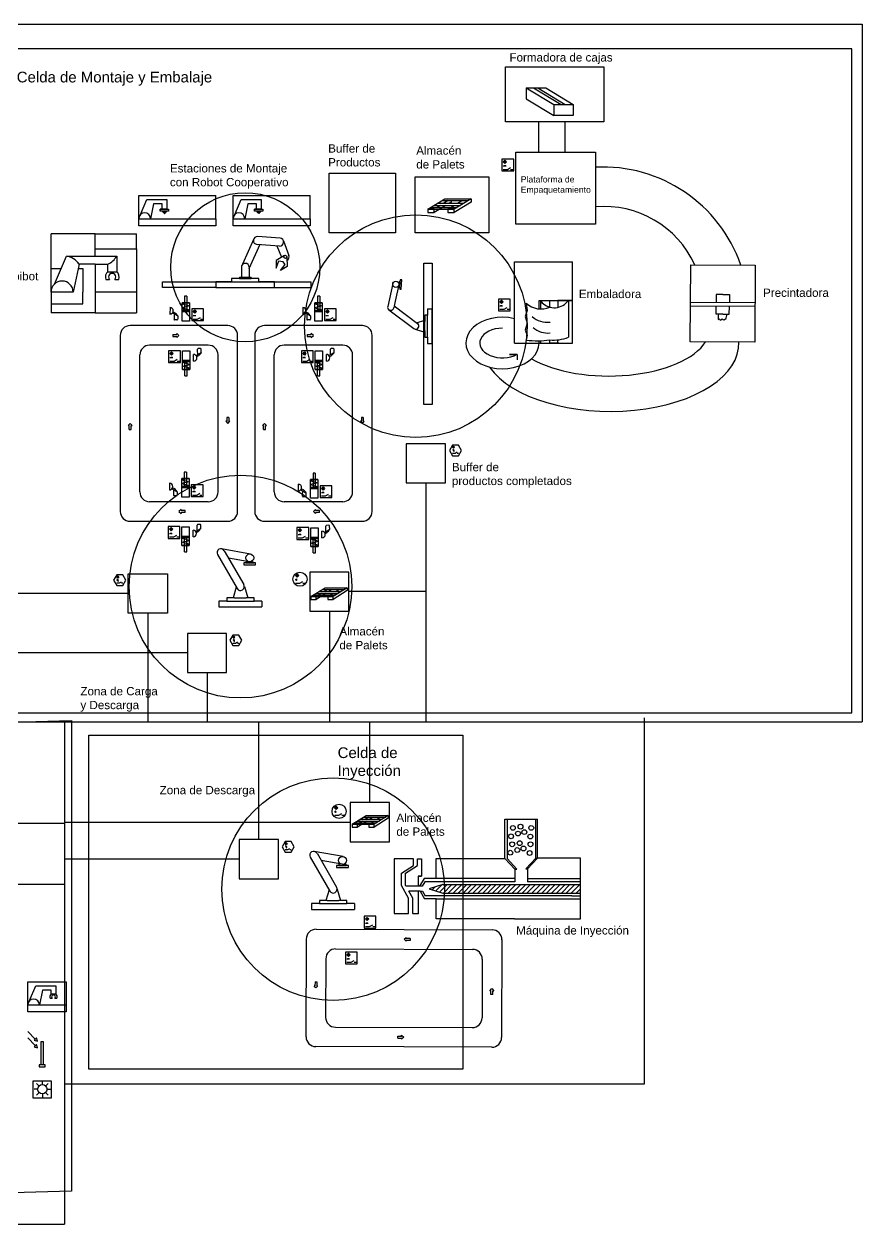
# Model space of a CAD drawing. Header units: millimetres. Extents: x 18796 to 77329, y 12688 to 39985.
# Drawn here: x 61582 to 77329, y 16965 to 39504 of the extents above; entities that cross this region are included whole.
import ezdxf

# ---------------------------------------------------------------- set-up
doc = ezdxf.new("R2010")
doc.units = ezdxf.units.MM
for name, color, linetype in [('Almacenaje', 80, 'Continuous'), ('Celdas', 200, 'Continuous'), ('Cintas', 82, 'Continuous'), ('Maquina', 82, 'Continuous'), ('Radio', 10, 'Continuous'), ('Robots', 80, 'Continuous'), ('Sensores', 211, 'Continuous'), ('Texto2', 7, 'Continuous'), ('TrayectAGV', 140, 'Continuous')]:
    doc.layers.add(name, color=color, linetype=linetype)
doc.styles.get("Standard").update_dxf_attribs({"font": 'arial.ttf'})

msp = doc.modelspace()

# ---------------------------------------------------------------- hatches: boundary and pattern name
at = {"layer": 'Maquina'}
h = msp.add_hatch(dxfattribs=at)
h.set_pattern_fill('ANSI31', color=256, scale=2.939301, angle=120)
h.set_pattern_definition([(165, (61695.993, 35656.2615), (-2.415372, -9.014292), [])])
h.paths.add_polyline_path([(64268, 35987), (64180, 35987), (64224, 35943)])
h = msp.add_hatch(dxfattribs=at)
h.set_pattern_fill('ANSI31', color=256, scale=2.939301, angle=120)
h.set_pattern_definition([(165, (63467.054, 35656.2615), (-2.415372, -9.014292), [])])
h.paths.add_polyline_path([(66039, 35987), (65951, 35987), (65995, 35943)])
h = msp.add_hatch(dxfattribs=at)
h.set_pattern_fill('ANSI31', color=256, scale=20.57511)
h.set_pattern_definition([(45, (59241.65, 20534.6), (-46.19244, 46.19244), [])])
h.paths.add_polyline_path([(69452, 23342), (69196, 23261), (69452, 23180), (72038, 23180), (72038, 23342)])

# ---------------------------------------------------------------- linework, layer by layer
at = {"layer": 'Almacenaje'}
for p, q in [((69173, 36024), (69489, 36221)), ((69288, 36095), (69783, 36095)), ((69507, 36095), (69292, 35961)), ((69407, 36095), (69344, 36056)), ((69354, 36136), (69849, 36136)), ((69434, 36186), (69929, 36186)), ((69553, 36186), (69473, 36136)), ((69489, 36221), (69608, 36221)), ((69608, 36159), (69573, 36136)), ((69602, 36056), (69664, 36095)), ((69608, 36221), (69866, 36221)), ((69608, 36186), (69608, 36159)), ((69985, 36221), (69668, 36024)), ((69985, 36159), (69668, 35961)), ((69730, 36136), (69810, 36186)), ((69866, 36221), (69985, 36221)), ((69985, 36221), (69985, 36159)), ((69173, 36024), (69292, 36024)), ((69173, 36024), (69173, 35961)), ((69225, 36056), (69721, 36056)), ((69292, 36024), (69668, 36024)), ((69549, 36024), (69668, 36024)), ((69549, 36024), (69549, 35961)), ((68766, 31619), (68766, 30884)), ((69501, 31619), (68766, 31619)), ((69501, 30884), (69501, 31619)), ((68766, 30884), (69501, 30884)), ((63542, 28440), (63542, 29175)), ((63542, 29175), (64277, 29175)), ((64277, 29175), (64277, 28440)), ((66954, 29209), (66954, 28474)), ((67689, 29209), (66954, 29209)), ((67689, 28474), (67689, 29209)), ((66975, 28749), (67240, 28913)), ((67193, 28884), (67607, 28884)), ((67293, 28884), (67226, 28843)), ((67240, 28913), (67339, 28913)), ((67339, 28861), (67309, 28843)), ((67339, 28913), (67554, 28913)), ((67339, 28884), (67339, 28861)), ((67653, 28913), (67389, 28749)), ((67653, 28861), (67389, 28697)), ((67441, 28843), (67508, 28884)), ((67554, 28913), (67653, 28913)), ((67653, 28913), (67653, 28861)), ((66975, 28749), (67075, 28749)), ((66975, 28749), (66975, 28697)), ((67019, 28776), (67433, 28776)), ((67071, 28808), (67485, 28808)), ((67254, 28808), (67075, 28697)), ((67075, 28749), (67389, 28749)), ((67171, 28808), (67118, 28776)), ((67126, 28843), (67540, 28843)), ((67290, 28749), (67389, 28749)), ((67290, 28749), (67290, 28697)), ((67333, 28776), (67386, 28808)), ((64277, 28440), (63542, 28440)), ((66954, 28474), (67689, 28474)), ((64655, 28057), (64655, 27323)), ((65390, 28057), (64655, 28057)), ((65390, 27323), (65390, 28057)), ((64655, 27323), (65390, 27323)), ((67714, 24879), (67714, 24144)), ((68449, 24879), (67714, 24879)), ((68449, 24144), (68449, 24879)), ((67748, 24473), (68012, 24637)), ((67966, 24608), (68380, 24608)), ((68065, 24608), (67999, 24567)), ((68012, 24637), (68112, 24637)), ((68112, 24585), (68082, 24567)), ((68112, 24637), (68327, 24637)), ((68112, 24608), (68112, 24585)), ((68426, 24637), (68162, 24473)), ((68426, 24585), (68162, 24420)), ((68214, 24567), (68280, 24608)), ((68327, 24637), (68426, 24637)), ((68426, 24637), (68426, 24585)), ((67748, 24473), (67847, 24473)), ((67748, 24473), (67748, 24420)), ((67792, 24500), (68206, 24500)), ((67844, 24532), (68258, 24532)), ((68027, 24532), (67847, 24420)), ((67847, 24473), (68162, 24473)), ((67943, 24532), (67891, 24500)), ((67899, 24567), (68313, 24567)), ((68062, 24473), (68162, 24473)), ((68062, 24473), (68062, 24420)), ((68106, 24500), (68158, 24532)), ((65628, 24186), (65628, 23451)), ((66363, 24186), (65628, 24186)), ((66363, 23451), (66363, 24186)), ((67714, 24144), (68449, 24144)), ((65628, 23451), (66363, 23451))]:
    msp.add_line(p, q, dxfattribs=at)
for points in [[(67314, 36700), (68564, 36700), (68564, 35580), (67314, 35580)], [(68934, 36633), (70318, 36633), (70318, 35580), (68934, 35580)], [(69173, 35961), (69292, 35961), (69292, 36024), (69173, 36024)], [(69549, 35961), (69668, 35961), (69668, 36024), (69549, 36024)], [(66975, 28697), (67075, 28697), (67075, 28749), (66975, 28749)], [(67290, 28697), (67389, 28697), (67389, 28749), (67290, 28749)], [(67748, 24420), (67847, 24420), (67847, 24473), (67748, 24473)], [(68062, 24420), (68162, 24420), (68162, 24473), (68062, 24473)]]:
    msp.add_lwpolyline(points, close=True, dxfattribs=at)
at = {"layer": 'Celdas'}
for points in [[(61116, 26565), (77136, 26565), (77136, 39035), (61116, 39035)], [(52666, 26145), (62477, 26421), (62477, 17580), (52666, 17304)], [(62803, 26145), (69826, 26145), (69826, 19875), (62803, 19875)]]:
    msp.add_lwpolyline(points, close=True, dxfattribs=at)
at = {"layer": 'Cintas'}
for p, q in [((71249, 37668), (71249, 37095)), ((71748, 37095), (71748, 37668))]:
    msp.add_line(p, q, dxfattribs=at)
for centre, radius, start, end in [((72466, 34083), 2735, 19.013, 93.0858), ((72478, 34196), 1881, 24.6422, 94.847)]:
    msp.add_arc(centre, radius, start, end, dxfattribs=at)
for centre, major_axis, ratio, start_param, end_param in [((72599, 33493), (2415, 0), 0.523955, 3.490955, 6.311069), ((72573, 33791), (1896, 0), 0.474157, 3.836183, 5.991561)]:
    msp.add_ellipse(centre, major_axis=major_axis, ratio=ratio, start_param=start_param, end_param=end_param, dxfattribs=at)
at = {"layer": 'Maquina'}
for p, q in [((71020, 38307), (71537, 37993)), ((71020, 38307), (71386, 38307)), ((71020, 38307), (71020, 38098)), ((71020, 38098), (71537, 37784)), ((71156, 38307), (71673, 37993)), ((71237, 38307), (71754, 37993)), ((71386, 38307), (71903, 37993)), ((71537, 37993), (71903, 37993)), ((71537, 37993), (71537, 37784)), ((71903, 37993), (71903, 37784)), ((71903, 37784), (71537, 37784)), ((63739, 35847), (63739, 36281)), ((63739, 36281), (65186, 36281)), ((63773, 35927), (63893, 36207)), ((63893, 36207), (64268, 36207)), ((64018, 36127), (63959, 35847)), ((64180, 36127), (64018, 36127)), ((64180, 36024), (64180, 36127)), ((64268, 36207), (64268, 36024)), ((65186, 35847), (65186, 36281)), ((65510, 35847), (65510, 36281)), ((65510, 36281), (66957, 36281)), ((65544, 35927), (65664, 36207)), ((65664, 36207), (66039, 36207)), ((65789, 36127), (65730, 35847)), ((65951, 36127), (65789, 36127)), ((65951, 36024), (65951, 36127)), ((66039, 36207), (66039, 36024)), ((66957, 35847), (66957, 36281)), ((64268, 36024), (64180, 36024)), ((64180, 35987), (64224, 35987)), ((64180, 35987), (64224, 35943)), ((64224, 35943), (64268, 35987)), ((66039, 36024), (65951, 36024)), ((65951, 35987), (65995, 35987)), ((65951, 35987), (65995, 35943)), ((65995, 35943), (66039, 35987)), ((62922, 35560), (62092, 35560)), ((62092, 35283), (62092, 35560)), ((62922, 35145), (62922, 35560)), ((62922, 35560), (63697, 35560)), ((63697, 35283), (63697, 35560)), ((62092, 34467), (62092, 35283)), ((62922, 35283), (63697, 35283)), ((63697, 35283), (63697, 34467)), ((62156, 34617), (62382, 35145)), ((62382, 35145), (63088, 35145)), ((62618, 34993), (62507, 34467)), ((62922, 34993), (62618, 34993)), ((62922, 34993), (63158, 34993)), ((62922, 34993), (62922, 34079)), ((63088, 35145), (63324, 35145)), ((63158, 34852), (63158, 34993)), ((63324, 35145), (63324, 34852)), ((70796, 33512), (70796, 35036)), ((70796, 35036), (71892, 35036)), ((71892, 33512), (71892, 35036)), ((63110, 34752), (63110, 34751)), ((63110, 34751), (63110, 34751)), ((63158, 34852), (63324, 34852)), ((63172, 34751), (63172, 34752)), ((63172, 34752), (63172, 34751)), ((63172, 34751), (63172, 34751)), ((63308, 34752), (63309, 34751)), ((63308, 34752), (63309, 34752)), ((63119, 34704), (63191, 34704)), ((63289, 34704), (63362, 34704)), ((62507, 34467), (62092, 34467)), ((62092, 34467), (62092, 34079)), ((63697, 34467), (62922, 34467)), ((63697, 34467), (63697, 34079)), ((71260, 34152), (71260, 34311)), ((71260, 34311), (71892, 34311)), ((71285, 34311), (71285, 34150)), ((71465, 34186), (71465, 34311)), ((71892, 34311), (71613, 34311)), ((71613, 34311), (71613, 34181)), ((71811, 34311), (71811, 33623)), ((74105, 34206), (74106, 34279)), ((74589, 34422), (74588, 34276)), ((74713, 34421), (74589, 34422)), ((74713, 34421), (74838, 34421)), ((74838, 34421), (74837, 34274)), ((62922, 34079), (62092, 34079)), ((62922, 34079), (63697, 34079)), ((74587, 34057), (74588, 34203)), ((74711, 34056), (74587, 34057)), ((74711, 34056), (74835, 34055)), ((74835, 34055), (74836, 34201)), ((65412, 33839), (63575, 33839)), ((67940, 33839), (66103, 33839)), ((63392, 33655), (63392, 30348)), ((65596, 30348), (65596, 33655)), ((65919, 33655), (65919, 30348)), ((68123, 30348), (68123, 33655)), ((65045, 33471), (63943, 33471)), ((67572, 33471), (66470, 33471)), ((70194, 33376), (70199, 33376)), ((70796, 33512), (71892, 33512)), ((71260, 33512), (71260, 33556)), ((71285, 33556), (71285, 33512)), ((71465, 33534), (71465, 33573)), ((71465, 33512), (71465, 33534)), ((71613, 33512), (71465, 33512)), ((71613, 33530), (71613, 33571)), ((71613, 33530), (71613, 33512)), ((63759, 30716), (63759, 33288)), ((65229, 30716), (65229, 33288)), ((66286, 30716), (66286, 33288)), ((67756, 30716), (67756, 33288)), ((70850, 33299), (70703, 33299)), ((70703, 33299), (70850, 33299)), ((70850, 33299), (70850, 33196)), ((65045, 30532), (63943, 30532)), ((67572, 30532), (66470, 30532)), ((63575, 30165), (65412, 30165)), ((66103, 30165), (67940, 30165)), ((70619, 23962), (70619, 24567)), ((70619, 24567), (71229, 24567)), ((70661, 24567), (70661, 23832)), ((71197, 23837), (71197, 24567)), ((71229, 23838), (71229, 24567)), ((70619, 23832), (70619, 23962)), ((68538, 23826), (68538, 22798)), ((68900, 23826), (68538, 23826)), ((68673, 23557), (68900, 23697)), ((68752, 23557), (68979, 23697)), ((68900, 23697), (68900, 23826)), ((68979, 23697), (68979, 23826)), ((68979, 23826), (69051, 23826)), ((69051, 23826), (69051, 23497)), ((69327, 23832), (70619, 23832)), ((69327, 23457), (69327, 23832)), ((70619, 23832), (70804, 23629)), ((70661, 23832), (70845, 23630)), ((71197, 23837), (71013, 23634)), ((71229, 23838), (71044, 23635)), ((71197, 23838), (71229, 23838)), ((72038, 23838), (71229, 23838)), ((72038, 22698), (72038, 23838)), ((68673, 23325), (68673, 23557)), ((68752, 23325), (68752, 23557)), ((69051, 23497), (68986, 23497)), ((68986, 23497), (69051, 23497)), ((69051, 23497), (68986, 23497)), ((68986, 23497), (68986, 23308)), ((69327, 23457), (69103, 23457)), ((70804, 23457), (69327, 23457)), ((70804, 23629), (70845, 23630)), ((70804, 23629), (70804, 23457)), ((70804, 23457), (70804, 23394)), ((71013, 23634), (71044, 23635)), ((71044, 23635), (71044, 23463)), ((71044, 23463), (71044, 23457)), ((71044, 23457), (72038, 23457)), ((71044, 23457), (71044, 23394)), ((68807, 23082), (68673, 23325)), ((68761, 23308), (68752, 23325)), ((69017, 23308), (68761, 23308)), ((68886, 23082), (68813, 23215)), ((69028, 23215), (68813, 23215)), ((68986, 23215), (68986, 22789)), ((69061, 23308), (69017, 23308)), ((69028, 23215), (69073, 23215)), ((69648, 23394), (69112, 23394)), ((69452, 23342), (69196, 23261)), ((69196, 23261), (69452, 23180)), ((69452, 23342), (72038, 23342)), ((70804, 23394), (69648, 23394)), ((72038, 23394), (71044, 23394)), ((68807, 22798), (68807, 23082)), ((68886, 22798), (68886, 23082)), ((69326, 23073), (69110, 23073)), ((71875, 23128), (69123, 23128)), ((69326, 23073), (70618, 23073)), ((69326, 22698), (69326, 23073)), ((69452, 23180), (72038, 23180)), ((70618, 23073), (72038, 23073)), ((71875, 23128), (72038, 23128)), ((68538, 22798), (68807, 22798)), ((68886, 22798), (68886, 22789)), ((68986, 22789), (68886, 22789)), ((70802, 22698), (69326, 22698)), ((70802, 22698), (72038, 22698)), ((66882, 20480), (66888, 22317)), ((67072, 22501), (70379, 22490)), ((67438, 22132), (70010, 22124)), ((70562, 22306), (70556, 20469)), ((67254, 21949), (67250, 20847)), ((70193, 21940), (70190, 20837)), ((67434, 20662), (70005, 20654)), ((70372, 20286), (67065, 20296))]:
    msp.add_line(p, q, dxfattribs=at)
for points in [[(70633, 38701), (72480, 38701), (72480, 37668), (70633, 37668)], [(70825, 37095), (72319, 37095), (72319, 35745), (70825, 35745)], [(63739, 35847), (65186, 35847), (65186, 35715), (63739, 35715)], [(64143, 36024), (64297, 36024), (64297, 35987), (64143, 35987)], [(65510, 35847), (66957, 35847), (66957, 35715), (65510, 35715)], [(65914, 36024), (66068, 36024), (66068, 35987), (65914, 35987)], [(74111, 34981), (75324, 34973), (75314, 33526), (74101, 33534)]]:
    msp.add_lwpolyline(points, close=True, dxfattribs=at)
for points in [[(64180, 36024), (64143, 36024), (64143, 35994)], [(65951, 36024), (65914, 36024), (65914, 35994)], [(62092, 34910), (62281, 34910)], [(62600, 34910), (62687, 34910), (62687, 34467)], [(62507, 34467), (62092, 34467)], [(62507, 34467), (62092, 34467)], [(62092, 34245), (62687, 34245), (62687, 34467)], [(74106, 34279), (75319, 34271)], [(71019, 34259), (71037, 34125), (71000, 34013), (71037, 33883), (71000, 33753), (71037, 33660), (71019, 33568)], [(75318, 34198), (74105, 34206)], [(74627, 33954), (74645, 33969), (74659, 33954), (74674, 33939), (74688, 33954), (74703, 33968), (74717, 33954), (74732, 33939), (74747, 33953), (74761, 33968), (74766, 33953)], [(69103, 23457), (69017, 23308)], [(69148, 23458), (69148, 23457)], [(69028, 23215), (69110, 23073)], [(69112, 23394), (69061, 23308)], [(69073, 23215), (69123, 23128)]]:
    msp.add_lwpolyline(points, dxfattribs=at)
for centre in [(70769, 24405), (70865, 24298), (70911, 24428), (70984, 24326), (71114, 24405), (70734, 24247), (70755, 24097), (70896, 24119), (71097, 24242), (71100, 24097), (70720, 23939), (70851, 23989), (70969, 24018), (71083, 23933)]:
    msp.add_circle(centre, 45.2, dxfattribs=at)
for centre, radius, start, end in [((63849, 35847), 110, 0, 180), ((65620, 35847), 110, 0, 180), ((62313, 34781), 371, 34.8859, 79.3036), ((63008, 35323), 363, 294.4137, 330.6072), ((63241, 34752), 130, 129.5881, 201.2684), ((63240, 34752), 68.2, 315.8815, 224.1185), ((63241, 34799), 83.1, 325.008, 325.3048), ((63241, 34752), 130, 338.7316, 50.4119), ((62299, 34467), 208, 0, 180), ((71548, 34497), 322, 215.2475, 254.9478), ((71548, 34497), 322, 223.8309, 324.7525), ((71297, 34562), 411, 227.3537, 293.9841), ((74862, 33999), 239, 166.1166, 190.8699), ((81504, 32778), 6839, 169.2345, 170.1046), ((63575, 33655), 184, 90, 180), ((65412, 33655), 184, 0, 90), ((66103, 33655), 184, 90, 180), ((67940, 33655), 184, 0, 90), ((71409, 34313), 411, 227.3537, 278.3206), ((71428, 34109), 411, 227.3537, 276.1054), ((71548, 34215), 648, 262.5863, 293.9389), ((63943, 33288), 184, 90, 180), ((65045, 33288), 184, 0, 90), ((66470, 33288), 184, 90, 180), ((67572, 33288), 184, 0, 90), ((71231, 35347), 1792, 263.1945, 277.4952), ((63943, 30716), 184, 180, 270), ((65045, 30716), 184, 270, 0), ((66470, 30716), 184, 180, 270), ((67572, 30716), 184, 270, 0), ((63575, 30348), 184, 180, 270), ((65412, 30348), 184, 270, 0), ((66103, 30348), 184, 180, 270), ((67940, 30348), 184, 270, 0), ((67071, 22317), 184, 89.8182, 179.8182), ((70378, 22306), 184, 359.8182, 89.8182), ((67438, 21948), 184, 89.8182, 179.8182), ((70010, 21940), 184, 359.8182, 89.8182), ((67434, 20846), 184, 179.8182, 269.8182), ((70006, 20838), 184, 269.8182, 359.8182), ((67066, 20480), 184, 179.8182, 269.8182), ((70372, 20469), 184, 269.8182, 359.8182)]:
    msp.add_arc(centre, radius, start, end, dxfattribs=at)
for major_axis, ratio, start_param, end_param in [((-688, 0), 0.702703, 4.382092, 9.424778), ((-427, 0), 0.652174, 4.712389, 8.560124)]:
    msp.add_ellipse((70573, 33512), major_axis=major_axis, ratio=ratio, start_param=start_param, end_param=end_param, dxfattribs=at)
at = {"layer": 'Radio'}
for centre, radius in [((65740, 34935), 1400), ((68944, 33830), 2091), ((65649, 28937), 2091), ((67391, 23255), 2091)]:
    msp.add_circle(centre, radius, dxfattribs=at)
at = {"layer": 'Robots'}
for p, q in [((65899, 35468), (65685, 34993)), ((66393, 35480), (65971, 35511)), ((66457, 35433), (66561, 35159)), ((66012, 35361), (65807, 34905)), ((65960, 35364), (65960, 35364)), ((66383, 35334), (65960, 35364)), ((66336, 35337), (66418, 35122)), ((65792, 34987), (65792, 34987)), ((65792, 34987), (65792, 34987)), ((65792, 34987), (65792, 34987)), ((66478, 35158), (66320, 35063)), ((66320, 35063), (66322, 34916)), ((66322, 34916), (66370, 35055)), ((66370, 35055), (66443, 35044)), ((66399, 34874), (66491, 34988)), ((66525, 34949), (66399, 34874)), ((66491, 34988), (66443, 35044)), ((66522, 35133), (66525, 34949)), ((65630, 34722), (65483, 34722)), ((65483, 34722), (65483, 34663)), ((65630, 34751), (65850, 34751)), ((65630, 34751), (65630, 34722)), ((65630, 34722), (65850, 34722)), ((65667, 34935), (65667, 34751)), ((65814, 34935), (65814, 34751)), ((65850, 34722), (65850, 34751)), ((65997, 34722), (65850, 34722)), ((65997, 34663), (65997, 34722)), ((65483, 34663), (65189, 34663)), ((65189, 34663), (65189, 34553)), ((65189, 34553), (66291, 34553)), ((65483, 34663), (65997, 34663)), ((66291, 34663), (65997, 34663)), ((66291, 34553), (66291, 34663)), ((66291, 34663), (66969, 34663)), ((66291, 34553), (66969, 34553)), ((66969, 34663), (66969, 34553)), ((68513, 34629), (68416, 34198)), ((68628, 34603), (68559, 34296)), ((68629, 34614), (68627, 34572)), ((68629, 34614), (68631, 34655)), ((68644, 34554), (68643, 34525)), ((68643, 34525), (68672, 34523)), ((68644, 34554), (68649, 34672)), ((68650, 34701), (68649, 34672)), ((68680, 34700), (68650, 34701)), ((68672, 34523), (68680, 34700)), ((68559, 34296), (68531, 34172)), ((68438, 34138), (68908, 33783)), ((68540, 34209), (68979, 33877)), ((69162, 34036), (69115, 34036)), ((69115, 34036), (69115, 33918)), ((69162, 34154), (69162, 34036)), ((69162, 34154), (69250, 34154)), ((69162, 33623), (69162, 34036)), ((69250, 33506), (69250, 34154)), ((68958, 33893), (69115, 33943)), ((69115, 33741), (69115, 33918)), ((68954, 33767), (69115, 33718)), ((69115, 33741), (69115, 33623)), ((69115, 33623), (69162, 33623)), ((69162, 33623), (69162, 33506)), ((69162, 33506), (69250, 33506)), ((65219, 29537), (65586, 28901)), ((65838, 29549), (65295, 29646)), ((65346, 29611), (65713, 28974)), ((65812, 29405), (65425, 29474)), ((65751, 29382), (65715, 29382)), ((65715, 29382), (65715, 29345)), ((65715, 29345), (65935, 29345)), ((65751, 29382), (65898, 29382)), ((65825, 29404), (65773, 29404)), ((65825, 29404), (65876, 29404)), ((65935, 29382), (65898, 29382)), ((65935, 29345), (65935, 29382)), ((65572, 28924), (65511, 28724)), ((65701, 28990), (65701, 28990)), ((65701, 28990), (65701, 28990)), ((65701, 28990), (65701, 28990)), ((65723, 28937), (65791, 28724)), ((65392, 28665), (65245, 28665)), ((65245, 28665), (65245, 28555)), ((65539, 28724), (65392, 28724)), ((65392, 28724), (65392, 28665)), ((65392, 28665), (65907, 28665)), ((65539, 28724), (65760, 28724)), ((65907, 28724), (65760, 28724)), ((65907, 28665), (65907, 28724)), ((66054, 28665), (65907, 28665)), ((66054, 28665), (66054, 28555)), ((65245, 28555), (66054, 28555)), ((67580, 23867), (67037, 23964)), ((67088, 23928), (67455, 23291)), ((66960, 23854), (67327, 23218)), ((67554, 23722), (67167, 23791)), ((67493, 23699), (67456, 23699)), ((67456, 23699), (67456, 23662)), ((67493, 23699), (67640, 23699)), ((67567, 23721), (67515, 23721)), ((67567, 23721), (67618, 23721)), ((67677, 23699), (67640, 23699)), ((67677, 23662), (67677, 23699)), ((67456, 23662), (67677, 23662)), ((67314, 23242), (67253, 23041)), ((67443, 23307), (67443, 23307)), ((67443, 23307), (67443, 23307)), ((67443, 23307), (67443, 23307)), ((67465, 23255), (67532, 23041)), ((67281, 23041), (67134, 23041)), ((67134, 23041), (67134, 22983)), ((67281, 23041), (67501, 23041)), ((67648, 23041), (67501, 23041)), ((67648, 22983), (67648, 23041)), ((67134, 22983), (66987, 22983)), ((66987, 22983), (66987, 22872)), ((66987, 22872), (67795, 22872)), ((67134, 22983), (67648, 22983)), ((67795, 22983), (67648, 22983)), ((67795, 22983), (67795, 22872))]:
    msp.add_line(p, q, dxfattribs=at)
msp.add_lwpolyline([(69097, 32358), (69097, 35015), (69250, 35015), (69250, 32358)], close=True, dxfattribs=at)
msp.add_lwpolyline([(65189, 34553), (64184, 34553), (64184, 34663), (66291, 34663)], dxfattribs=at)
for centre, radius in [((66493, 35132), 29.4), ((68570, 34616), 58.9), ((65825, 29477), 73.5), ((67567, 23794), 73.5)]:
    msp.add_circle(centre, radius, dxfattribs=at)
for centre, radius, start, end in [((65966, 35438), 73.5, 85.843, 265.843), ((66388, 35407), 73.5, 265.843, 85.843), ((65740, 34935), 73.5, 0, 180), ((66493, 35132), 73.5, 294.4214, 20.843), ((68645, 34572), 17.7, 177.5534, 267.5534), ((68648, 34654), 17.7, 87.5534, 177.5534), ((68474, 34185), 58.9, 167.4275, 232.9083), ((68474, 34185), 58.9, 231.7417, 347.4275), ((68944, 33830), 58.9, 232.9083, 52.9083), ((65282, 29574), 73.5, 29.9651, 209.9651), ((65773, 29382), 22, 90, 180), ((65876, 29382), 22, 0, 90), ((65649, 28937), 73.5, 209.9651, 29.9651), ((67024, 23891), 73.5, 29.9651, 209.9651), ((67515, 23699), 22, 90, 180), ((67618, 23699), 22, 0, 90), ((67391, 23255), 73.5, 209.9651, 29.9651)]:
    msp.add_arc(centre, radius, start, end, dxfattribs=at)
at = {"layer": 'Sensores'}
for p, q in [((70589, 36916), (70620, 36947)), ((70620, 36885), (70589, 36916)), ((70589, 36839), (70609, 36839)), ((70589, 36773), (70669, 36773)), ((70609, 36850), (70609, 36828)), ((70613, 36892), (70613, 36940)), ((70620, 36947), (70651, 36916)), ((70651, 36916), (70620, 36885)), ((70622, 36850), (70622, 36828)), ((70622, 36839), (70642, 36839)), ((70627, 36892), (70627, 36940)), ((70669, 36773), (70726, 36806)), ((70726, 36773), (70766, 36773)), ((64692, 34270), (64554, 34247)), ((64601, 34389), (64601, 34120)), ((64645, 34389), (64601, 34389)), ((64645, 34389), (64645, 34120)), ((67186, 34270), (67048, 34247)), ((67096, 34389), (67096, 34120)), ((67139, 34389), (67096, 34389)), ((67139, 34389), (67139, 34120)), ((70522, 34287), (70553, 34318)), ((70553, 34256), (70522, 34287)), ((70546, 34263), (70546, 34311)), ((70553, 34318), (70584, 34287)), ((70584, 34287), (70553, 34256)), ((70560, 34263), (70560, 34311)), ((64326, 34180), (64325, 34056)), ((64372, 34076), (64470, 34020)), ((64384, 34098), (64414, 34081)), ((64401, 34059), (64401, 33985)), ((64554, 34247), (64692, 34209)), ((64692, 34209), (64554, 34174)), ((64554, 34174), (64692, 34136)), ((64692, 34136), (64562, 34120)), ((64684, 34120), (64562, 34120)), ((64759, 34103), (64790, 34134)), ((64790, 34072), (64759, 34103)), ((64779, 34038), (64779, 34016)), ((64783, 34079), (64783, 34127)), ((64790, 34134), (64821, 34103)), ((64821, 34103), (64790, 34072)), ((64792, 34038), (64792, 34016)), ((64797, 34079), (64797, 34127)), ((66820, 34180), (66819, 34056)), ((66866, 34076), (66964, 34020)), ((66879, 34098), (66908, 34081)), ((66895, 34059), (66895, 33985)), ((67048, 34247), (67186, 34209)), ((67186, 34209), (67048, 34174)), ((67048, 34174), (67186, 34136)), ((67186, 34136), (67056, 34120)), ((67178, 34120), (67056, 34120)), ((67253, 34103), (67284, 34134)), ((67284, 34072), (67253, 34103)), ((67273, 34038), (67273, 34016)), ((67277, 34079), (67277, 34127)), ((67284, 34134), (67315, 34103)), ((67315, 34103), (67284, 34072)), ((67286, 34038), (67286, 34016)), ((67291, 34079), (67291, 34127)), ((70522, 34211), (70542, 34211)), ((70522, 34145), (70602, 34145)), ((70542, 34222), (70542, 34200)), ((70555, 34222), (70555, 34200)), ((70555, 34211), (70575, 34211)), ((70602, 34145), (70659, 34178)), ((70659, 34145), (70699, 34145)), ((64401, 33985), (64401, 33957)), ((64457, 33945), (64413, 33945)), ((64470, 34020), (64470, 33957)), ((64759, 34027), (64779, 34027)), ((64759, 33961), (64839, 33961)), ((64792, 34027), (64812, 34027)), ((64839, 33961), (64896, 33994)), ((64896, 33961), (64936, 33961)), ((66895, 33985), (66895, 33957)), ((66951, 33945), (66908, 33945)), ((66964, 34020), (66964, 33957)), ((67253, 34027), (67273, 34027)), ((67253, 33961), (67333, 33961)), ((67286, 34027), (67306, 34027)), ((67333, 33961), (67390, 33994)), ((67390, 33961), (67430, 33961)), ((64845, 33369), (64845, 33397)), ((64846, 33295), (64845, 33369)), ((64902, 33409), (64858, 33409)), ((64914, 33334), (64914, 33397)), ((67340, 33369), (67339, 33397)), ((67340, 33295), (67340, 33369)), ((67396, 33409), (67352, 33409)), ((67408, 33334), (67408, 33397)), ((64325, 33316), (64356, 33348)), ((64356, 33285), (64325, 33316)), ((64325, 33240), (64345, 33240)), ((64325, 33174), (64405, 33174)), ((64345, 33251), (64345, 33229)), ((64349, 33292), (64349, 33341)), ((64356, 33348), (64387, 33316)), ((64387, 33316), (64356, 33285)), ((64358, 33251), (64358, 33229)), ((64358, 33240), (64378, 33240)), ((64363, 33292), (64363, 33341)), ((64405, 33174), (64462, 33207)), ((64462, 33174), (64502, 33174)), ((64558, 33148), (64688, 33164)), ((64696, 33110), (64558, 33148)), ((64566, 33164), (64688, 33164)), ((64605, 32895), (64605, 33164)), ((64649, 32895), (64649, 33164)), ((64770, 33174), (64770, 33298)), ((64816, 33277), (64914, 33334)), ((64829, 33256), (64858, 33273)), ((66819, 33316), (66850, 33348)), ((66850, 33285), (66819, 33316)), ((66819, 33240), (66839, 33240)), ((66819, 33174), (66899, 33174)), ((66839, 33251), (66839, 33229)), ((66843, 33292), (66843, 33341)), ((66850, 33348), (66881, 33316)), ((66881, 33316), (66850, 33285)), ((66852, 33251), (66852, 33229)), ((66852, 33240), (66872, 33240)), ((66857, 33292), (66857, 33341)), ((66899, 33174), (66956, 33207)), ((66956, 33174), (66996, 33174)), ((67052, 33148), (67182, 33164)), ((67190, 33110), (67052, 33148)), ((67060, 33164), (67182, 33164)), ((67099, 32895), (67099, 33164)), ((67143, 32895), (67143, 33164)), ((67264, 33174), (67264, 33298)), ((67310, 33277), (67408, 33334)), ((67323, 33256), (67353, 33273)), ((64558, 33075), (64696, 33110)), ((64696, 33037), (64558, 33075)), ((64558, 33014), (64696, 33037)), ((67052, 33075), (67190, 33110)), ((67190, 33037), (67052, 33075)), ((67052, 33014), (67190, 33037)), ((64605, 32895), (64649, 32895)), ((67099, 32895), (67143, 32895)), ((69633, 31557), (69653, 31577)), ((69653, 31537), (69633, 31557)), ((69649, 31541), (69649, 31572)), ((69653, 31577), (69673, 31557)), ((69673, 31557), (69653, 31537)), ((69658, 31541), (69658, 31572)), ((69634, 31445), (69685, 31445)), ((69638, 31521), (69659, 31500)), ((69638, 31503), (69659, 31482)), ((69685, 31445), (69722, 31466)), ((69722, 31445), (69747, 31445)), ((64683, 30966), (64545, 30944)), ((64545, 30944), (64683, 30906)), ((64683, 30906), (64545, 30871)), ((64593, 31086), (64593, 30817)), ((64636, 31086), (64593, 31086)), ((64636, 31086), (64636, 30817)), ((67103, 30948), (66966, 30926)), ((66966, 30926), (67103, 30887)), ((67103, 30887), (66966, 30853)), ((67013, 31067), (67013, 30798)), ((67056, 31067), (67013, 31067)), ((67056, 31067), (67056, 30798)), ((64317, 30877), (64316, 30753)), ((64363, 30773), (64461, 30716)), ((64376, 30795), (64405, 30778)), ((64392, 30756), (64392, 30682)), ((64392, 30682), (64392, 30654)), ((64461, 30716), (64461, 30654)), ((64545, 30871), (64683, 30833)), ((64683, 30833), (64553, 30817)), ((64675, 30817), (64553, 30817)), ((64750, 30800), (64781, 30831)), ((64781, 30769), (64750, 30800)), ((64750, 30724), (64770, 30724)), ((64750, 30657), (64830, 30657)), ((64770, 30735), (64770, 30713)), ((64774, 30776), (64774, 30824)), ((64781, 30831), (64812, 30800)), ((64812, 30800), (64781, 30769)), ((64783, 30735), (64783, 30713)), ((64783, 30724), (64803, 30724)), ((64788, 30776), (64788, 30824)), ((64830, 30657), (64887, 30690)), ((64887, 30657), (64927, 30657)), ((66737, 30859), (66737, 30734)), ((66783, 30755), (66881, 30698)), ((66796, 30776), (66825, 30759)), ((66813, 30738), (66812, 30663)), ((66812, 30663), (66812, 30636)), ((66881, 30698), (66881, 30636)), ((66966, 30853), (67103, 30814)), ((67103, 30814), (66974, 30798)), ((67095, 30798), (66974, 30798)), ((67170, 30782), (67201, 30813)), ((67201, 30750), (67170, 30782)), ((67171, 30705), (67190, 30705)), ((67190, 30716), (67190, 30694)), ((67194, 30757), (67194, 30806)), ((67201, 30813), (67232, 30782)), ((67232, 30782), (67201, 30750)), ((67204, 30716), (67204, 30694)), ((67204, 30705), (67224, 30705)), ((67208, 30757), (67208, 30806)), ((67250, 30639), (67307, 30672)), ((64448, 30642), (64405, 30642)), ((66869, 30623), (66825, 30623)), ((67171, 30639), (67250, 30639)), ((67307, 30639), (67347, 30639)), ((64316, 30013), (64347, 30045)), ((64347, 29982), (64316, 30013)), ((64340, 29989), (64340, 30038)), ((64347, 30045), (64378, 30013)), ((64378, 30013), (64347, 29982)), ((64354, 29989), (64354, 30038)), ((64761, 29871), (64761, 29995)), ((64807, 29974), (64905, 30031)), ((64837, 30066), (64836, 30093)), ((64837, 29991), (64837, 30066)), ((64893, 30106), (64849, 30106)), ((64905, 30031), (64905, 30094)), ((66736, 29995), (66767, 30026)), ((66767, 29964), (66736, 29995)), ((66760, 29971), (66760, 30019)), ((66767, 30026), (66798, 29995)), ((66798, 29995), (66767, 29964)), ((66774, 29971), (66774, 30019)), ((67228, 29956), (67326, 30013)), ((67257, 30048), (67257, 30075)), ((67257, 29973), (67257, 30048)), ((67313, 30088), (67269, 30087)), ((67326, 30013), (67325, 30075)), ((64316, 29937), (64336, 29937)), ((64316, 29871), (64396, 29871)), ((64336, 29948), (64336, 29926)), ((64349, 29948), (64349, 29926)), ((64349, 29937), (64369, 29937)), ((64396, 29871), (64453, 29904)), ((64453, 29871), (64493, 29871)), ((64549, 29845), (64679, 29861)), ((64687, 29806), (64549, 29845)), ((64549, 29772), (64687, 29806)), ((64687, 29734), (64549, 29772)), ((64557, 29861), (64679, 29861)), ((64596, 29592), (64596, 29861)), ((64640, 29592), (64640, 29861)), ((64820, 29953), (64850, 29970)), ((66737, 29918), (66756, 29918)), ((66737, 29852), (66816, 29852)), ((66756, 29929), (66756, 29907)), ((66770, 29929), (66770, 29907)), ((66770, 29918), (66790, 29918)), ((66816, 29852), (66873, 29885)), ((66873, 29852), (66913, 29852)), ((66969, 29826), (67099, 29843)), ((67107, 29788), (66969, 29826)), ((66969, 29754), (67107, 29788)), ((67107, 29715), (66969, 29754)), ((66977, 29843), (67099, 29843)), ((67016, 29573), (67016, 29843)), ((67060, 29573), (67060, 29843)), ((67181, 29852), (67181, 29977)), ((67240, 29934), (67270, 29952)), ((64549, 29711), (64687, 29734)), ((64596, 29592), (64640, 29592)), ((66969, 29693), (67107, 29715)), ((67016, 29573), (67060, 29573)), ((63324, 29118), (63344, 29138)), ((63344, 29098), (63324, 29118)), ((63329, 29082), (63350, 29061)), ((63340, 29102), (63340, 29133)), ((63344, 29138), (63364, 29118)), ((63364, 29118), (63344, 29098)), ((63349, 29102), (63349, 29133)), ((66684, 29144), (66715, 29175)), ((66715, 29113), (66684, 29144)), ((66708, 29119), (66708, 29168)), ((66715, 29175), (66747, 29144)), ((66747, 29144), (66715, 29113)), ((66722, 29119), (66722, 29168)), ((63325, 29006), (63376, 29006)), ((63329, 29064), (63350, 29043)), ((63376, 29006), (63413, 29027)), ((63413, 29006), (63438, 29006)), ((66685, 29001), (66764, 29001)), ((66764, 29001), (66822, 29034)), ((66822, 29001), (66861, 29001)), ((65505, 27989), (65525, 28009)), ((65525, 27969), (65505, 27989)), ((65510, 27953), (65531, 27932)), ((65521, 27973), (65521, 28004)), ((65525, 28009), (65545, 27989)), ((65545, 27989), (65525, 27969)), ((65530, 27973), (65530, 28004)), ((65506, 27877), (65557, 27877)), ((65510, 27935), (65531, 27914)), ((65557, 27877), (65593, 27898)), ((65593, 27877), (65619, 27877)), ((67419, 24784), (67451, 24815)), ((67444, 24759), (67444, 24808)), ((67451, 24815), (67482, 24784)), ((67457, 24759), (67457, 24808)), ((67451, 24752), (67419, 24784)), ((67420, 24641), (67499, 24641)), ((67482, 24784), (67451, 24752)), ((67499, 24641), (67557, 24674)), ((67557, 24641), (67596, 24641)), ((66490, 24109), (66510, 24130)), ((66505, 24094), (66505, 24125)), ((66510, 24130), (66530, 24109)), ((66514, 24094), (66514, 24125)), ((66510, 24089), (66490, 24109)), ((66490, 23997), (66541, 23997)), ((66494, 24074), (66516, 24053)), ((66494, 24056), (66516, 24035)), ((66530, 24109), (66510, 24089)), ((66541, 23997), (66578, 24019)), ((66578, 23997), (66604, 23997)), ((67997, 22694), (68028, 22725)), ((68028, 22663), (67997, 22694)), ((67997, 22617), (68017, 22617)), ((67997, 22551), (68077, 22551)), ((68017, 22628), (68017, 22606)), ((68021, 22670), (68021, 22718)), ((68028, 22725), (68059, 22694)), ((68059, 22694), (68028, 22663)), ((68030, 22628), (68030, 22606)), ((68030, 22617), (68050, 22617)), ((68035, 22670), (68035, 22718)), ((68077, 22551), (68134, 22584)), ((68134, 22551), (68174, 22551)), ((67647, 22023), (67678, 22055)), ((67678, 21992), (67647, 22023)), ((67648, 21947), (67667, 21947)), ((67648, 21881), (67727, 21881)), ((67667, 21958), (67667, 21936)), ((67671, 21999), (67671, 22048)), ((67678, 22055), (67709, 22023)), ((67709, 22023), (67678, 21992)), ((67681, 21958), (67681, 21936)), ((67681, 21947), (67700, 21947)), ((67685, 21999), (67685, 22048)), ((67727, 21881), (67784, 21914)), ((67784, 21881), (67824, 21881)), ((61652, 21081), (61652, 21515)), ((61652, 21515), (62372, 21515)), ((61686, 21161), (61806, 21441)), ((61806, 21441), (62181, 21441)), ((62181, 21441), (62181, 21286)), ((62372, 21515), (62372, 20949)), ((61931, 21360), (61872, 21081)), ((62093, 21360), (61931, 21360)), ((62068, 21232), (62068, 21232)), ((62068, 21232), (62068, 21232)), ((62073, 21207), (62111, 21207)), ((62093, 21286), (62093, 21360)), ((62093, 21286), (62181, 21286)), ((62101, 21232), (62101, 21232)), ((62101, 21232), (62101, 21232)), ((62101, 21232), (62101, 21232)), ((62163, 21207), (62202, 21207)), ((62173, 21232), (62173, 21232)), ((62173, 21232), (62173, 21232)), ((61652, 20582), (61795, 20439)), ((61652, 20459), (61795, 20316)), ((61903, 19952), (61866, 19952)), ((61866, 19952), (61866, 19915)), ((61866, 19915), (61977, 19915)), ((61977, 19952), (61940, 19952)), ((61977, 19915), (61977, 19952)), ((61927, 19583), (61927, 19646)), ((61839, 19495), (61776, 19495)), ((61865, 19557), (61820, 19602)), ((61865, 19433), (61820, 19388)), ((61927, 19407), (61927, 19344)), ((61989, 19557), (62034, 19602)), ((61989, 19433), (62034, 19388)), ((62015, 19495), (62078, 19495))]:
    msp.add_line(p, q, dxfattribs=at)
for points in [[(70564, 36745), (70785, 36745), (70785, 36966), (70564, 36966)], [(64692, 34270), (64692, 33921), (64554, 33921), (64554, 34270)], [(64554, 34270), (64554, 34270), (64692, 34270), (64692, 34270)], [(67186, 34270), (67186, 33921), (67048, 33921), (67048, 34270)], [(67048, 34270), (67048, 34270), (67186, 34270), (67186, 34270)], [(70497, 34117), (70718, 34117), (70718, 34337), (70497, 34337)], [(64684, 34120), (64684, 34097), (64562, 34097), (64562, 34120)], [(64734, 33933), (64955, 33933), (64955, 34153), (64734, 34153)], [(67178, 34120), (67178, 34097), (67056, 34097), (67056, 34120)], [(67228, 33933), (67449, 33933), (67449, 34153), (67228, 34153)], [(64300, 33146), (64521, 33146), (64521, 33366), (64300, 33366)], [(64558, 33014), (64558, 33363), (64696, 33363), (64696, 33014)], [(66794, 33146), (67015, 33146), (67015, 33366), (66794, 33366)], [(67052, 33014), (67052, 33363), (67190, 33363), (67190, 33014)], [(64566, 33164), (64566, 33187), (64688, 33187), (64688, 33164)], [(67060, 33164), (67060, 33187), (67182, 33187), (67182, 33164)], [(64696, 33014), (64696, 33014), (64558, 33014), (64558, 33014)], [(67190, 33014), (67190, 33014), (67052, 33014), (67052, 33014)], [(69633, 31396), (69748, 31396), (69805, 31496), (69748, 31595), (69633, 31595), (69575, 31496)], [(69663, 31504), (69656, 31497), (69665, 31494)], [(69663, 31485), (69656, 31479), (69665, 31476)], [(64683, 30966), (64683, 30618), (64545, 30618), (64545, 30966)], [(64545, 30966), (64545, 30966), (64683, 30966), (64683, 30966)], [(67103, 30948), (67103, 30600), (66966, 30600), (66966, 30948)], [(66966, 30948), (66966, 30948), (67103, 30948), (67103, 30948)], [(64675, 30817), (64675, 30794), (64553, 30794), (64553, 30817)], [(64725, 30630), (64946, 30630), (64946, 30850), (64725, 30850)], [(67095, 30798), (67095, 30776), (66974, 30776), (66974, 30798)], [(67145, 30611), (67366, 30611), (67366, 30832), (67145, 30832)], [(64291, 29843), (64512, 29843), (64512, 30063), (64291, 30063)], [(64549, 29711), (64549, 30060), (64687, 30060), (64687, 29711)], [(66711, 29824), (66932, 29824), (66932, 30045), (66711, 30045)], [(66969, 29693), (66969, 30041), (67107, 30041), (67107, 29693)], [(64557, 29861), (64557, 29883), (64679, 29883), (64679, 29861)], [(66977, 29843), (66977, 29865), (67099, 29865), (67099, 29843)], [(64687, 29711), (64687, 29711), (64549, 29711), (64549, 29711)], [(67107, 29693), (67107, 29693), (66969, 29693), (66969, 29693)], [(63324, 28957), (63439, 28957), (63496, 29057), (63439, 29156), (63324, 29156), (63266, 29057)], [(63354, 29065), (63347, 29058), (63356, 29056)], [(63354, 29046), (63347, 29040), (63356, 29037)], [(65504, 27828), (65619, 27828), (65677, 27928), (65619, 28027), (65504, 28027), (65447, 27928)], [(65534, 27936), (65527, 27929), (65537, 27927)], [(65534, 27917), (65527, 27911), (65537, 27908)], [(66489, 23949), (66604, 23949), (66662, 24048), (66604, 24148), (66489, 24148), (66432, 24048)], [(66519, 24056), (66512, 24050), (66521, 24047)], [(66519, 24038), (66512, 24031), (66521, 24029)], [(67972, 22523), (68193, 22523), (68193, 22744), (67972, 22744)], [(67622, 21853), (67843, 21853), (67843, 22073), (67622, 22073)], [(61817, 20462), (61772, 20417), (61834, 20400)], [(61817, 20339), (61772, 20294), (61834, 20277)], [(61940, 20393), (61940, 19952), (61903, 19952), (61903, 20393)], [(61756, 19654), (62095, 19654), (62095, 19327), (61756, 19327)]]:
    msp.add_lwpolyline(points, close=True, dxfattribs=at)
msp.add_lwpolyline([(62372, 20949), (61652, 20949), (61652, 21081), (62372, 21081)], dxfattribs=at)
for centre, radius in [((66768, 29076), 133), ((67503, 24716), 133), ((61927, 19495), 88)]:
    msp.add_circle(centre, radius, dxfattribs=at)
for centre, radius, start, end in [((64325, 34118), 62.3, 269.8605, 89.8605), ((64327, 33945), 162, 27.5152, 57.2493), ((66820, 34118), 62.3, 269.8605, 89.8605), ((66821, 33945), 162, 27.5152, 57.2493), ((64413, 33957), 12.5, 179.8605, 269.8605), ((64457, 33957), 12.5, 269.8605, 359.8605), ((66908, 33957), 12.5, 179.8605, 269.8605), ((66952, 33957), 12.5, 269.8605, 359.8605), ((64858, 33397), 12.5, 90.1395, 180.1395), ((64902, 33397), 12.5, 0.1395, 90.1395), ((67352, 33397), 12.5, 90.1395, 180.1395), ((67396, 33397), 12.5, 0.1395, 90.1395), ((64770, 33236), 62.3, 270.1395, 90.1395), ((64771, 33409), 162, 302.7507, 332.4848), ((67264, 33236), 62.3, 270.1395, 90.1395), ((67265, 33409), 162, 302.7507, 332.4848), ((64317, 30815), 62.3, 269.8605, 89.8605), ((64405, 30654), 12.5, 179.8605, 269.8605), ((64318, 30642), 162, 27.5152, 57.2493), ((64449, 30654), 12.5, 269.8605, 359.8605), ((66737, 30796), 62.3, 269.8605, 89.8605), ((66738, 30623), 162, 27.5152, 57.2493), ((66825, 30636), 12.5, 179.8605, 269.8605), ((66869, 30636), 12.5, 269.8605, 359.8605), ((64761, 29933), 62.3, 270.1395, 90.1395), ((64849, 30093), 12.5, 90.1395, 180.1395), ((64762, 30106), 162, 302.7507, 332.4848), ((64893, 30094), 12.5, 0.1395, 90.1395), ((67269, 30075), 12.5, 90.1395, 180.1395), ((67182, 30088), 162, 302.7507, 332.4848), ((67313, 30075), 12.5, 0.1395, 90.1395), ((67181, 29915), 62.3, 270.1395, 90.1395), ((66687, 29067), 12.7, 299.7546, 60.2454), ((66693, 29067), 18.2, 301.8237, 58.1763), ((66682, 29067), 8.1, 294.135, 65.865), ((67417, 24707), 8.1, 294.135, 65.865), ((67423, 24707), 12.7, 299.7546, 60.2454), ((67428, 24707), 18.2, 301.8237, 58.1763), ((61762, 21081), 110, 0, 180), ((62137, 21232), 69.2, 129.5881, 201.2684), ((62137, 21232), 36.2, 315.8815, 224.1185), ((62137, 21258), 44.1, 325.008, 325.3048), ((62137, 21232), 69.2, 338.7316, 50.4119)]:
    msp.add_arc(centre, radius, start, end, dxfattribs=at)
at = {"layer": 'Texto2'}
for p, q in [((64379, 33673), (64379, 33637)), ((64379, 33673), (64453, 33673)), ((64379, 33637), (64453, 33637)), ((64453, 33673), (64453, 33692)), ((64494, 33655), (64453, 33692)), ((64453, 33618), (64494, 33655)), ((64453, 33637), (64453, 33618)), ((66906, 33673), (66906, 33637)), ((66906, 33673), (66980, 33673)), ((66906, 33637), (66980, 33637)), ((66980, 33673), (66980, 33692)), ((67021, 33655), (66980, 33692)), ((66980, 33618), (67021, 33655)), ((66980, 33637), (66980, 33618)), ((65394, 32043), (65376, 32043)), ((65376, 32043), (65412, 32002)), ((65431, 32116), (65394, 32116)), ((65394, 32116), (65394, 32043)), ((65412, 32002), (65449, 32043)), ((65431, 32116), (65431, 32043)), ((65431, 32043), (65449, 32043)), ((67921, 32043), (67903, 32043)), ((67903, 32043), (67940, 32002)), ((67958, 32116), (67921, 32116)), ((67921, 32116), (67921, 32043)), ((67940, 32002), (67976, 32043)), ((67958, 32116), (67958, 32043)), ((67958, 32043), (67976, 32043)), ((63575, 32002), (63539, 31961)), ((63557, 31961), (63539, 31961)), ((63557, 31887), (63557, 31961)), ((63557, 31887), (63594, 31887)), ((63612, 31961), (63575, 32002)), ((63594, 31887), (63594, 31961)), ((63594, 31961), (63612, 31961)), ((66103, 32002), (66066, 31961)), ((66084, 31961), (66066, 31961)), ((66084, 31887), (66084, 31961)), ((66084, 31887), (66121, 31887)), ((66139, 31961), (66103, 32002)), ((66121, 31887), (66121, 31961)), ((66121, 31961), (66139, 31961)), ((64535, 30385), (64494, 30348)), ((64494, 30348), (64535, 30312)), ((64535, 30367), (64535, 30385)), ((64608, 30367), (64535, 30367)), ((64608, 30330), (64535, 30330)), ((64535, 30330), (64535, 30312)), ((64608, 30330), (64608, 30367)), ((67062, 30385), (67021, 30348)), ((67021, 30348), (67062, 30312)), ((67062, 30367), (67062, 30385)), ((67136, 30367), (67062, 30367)), ((67136, 30330), (67062, 30330)), ((67062, 30330), (67062, 30312)), ((67136, 30330), (67136, 30367)), ((68725, 22312), (68766, 22348)), ((68766, 22330), (68766, 22348)), ((68839, 22330), (68766, 22330)), ((68839, 22330), (68839, 22293)), ((68766, 22275), (68725, 22312)), ((68839, 22293), (68766, 22293)), ((68766, 22293), (68766, 22275)), ((67050, 21439), (67032, 21440)), ((67069, 21398), (67032, 21440)), ((67051, 21513), (67050, 21439)), ((67051, 21513), (67087, 21513)), ((67105, 21439), (67069, 21398)), ((67087, 21513), (67087, 21439)), ((67087, 21439), (67105, 21439)), ((70338, 21347), (70375, 21388)), ((70357, 21347), (70338, 21347)), ((70356, 21273), (70357, 21347)), ((70393, 21273), (70356, 21273)), ((70375, 21388), (70412, 21347)), ((70393, 21273), (70393, 21347)), ((70393, 21347), (70412, 21347)), ((68678, 20493), (68678, 20511)), ((68678, 20511), (68719, 20475)), ((68604, 20457), (68604, 20493)), ((68604, 20493), (68678, 20493)), ((68604, 20457), (68678, 20456)), ((68719, 20475), (68678, 20438)), ((68678, 20456), (68678, 20438))]:
    msp.add_line(p, q, dxfattribs=at)
at = {"layer": 'TrayectAGV'}
for p, q in [((60865, 39504), (66469, 39504)), ((66469, 39504), (77329, 39504)), ((77329, 39504), (77329, 26397)), ((69133, 30884), (69133, 26397)), ((63542, 28808), (60865, 28808)), ((69133, 28842), (67689, 28842)), ((63909, 28440), (63909, 26397)), ((67322, 28474), (67322, 26397)), ((64655, 27690), (60865, 27690)), ((65022, 27323), (65022, 26397)), ((44604, 26397), (70014, 26397)), ((62342, 26397), (62342, 16965)), ((65996, 24186), (65996, 26397)), ((68082, 24879), (68082, 26397)), ((70014, 26397), (77329, 26397)), ((73243, 19600), (73243, 26472)), ((57886, 24492), (62342, 24492)), ((62342, 24511), (67714, 24511)), ((65628, 23818), (62342, 23818)), ((60637, 23347), (62342, 23347)), ((62342, 19600), (73243, 19600)), ((43364, 16965), (62342, 16965))]:
    msp.add_line(p, q, dxfattribs=at)

# ---------------------------------------------------------------- texts
at = {"layer": 'Celdas', "char_height": 201.25, "attachment_point": 1}
for s, width, insert in [('Celda de Montaje y Embalaje', 3891.57, (61446, 38608)), ('Celda de Inyección', 2170, (67476, 25918))]:
    msp.add_mtext_dynamic_manual_height_columns(s, width=width, gutter_width=1006, heights=[0], dxfattribs=dict(at, insert=insert))
at = {"layer": 'Texto2', "attachment_point": 1}
for s, insert, char_height in [('Formadora de cajas', (70705, 38955), 155.97), ('Buffer de\\PProductos', (67298, 37245), 156), ('Almacén\\Pde Palets', (68953, 37206), 156), ('Estaciones de Montaje \\Pcon Robot Cooperativo', (64324, 36872), 155.97), ('Tapibot', (61124, 34846), 156), ('Embaladora', (72008, 34512), 156), ('Precintadora', (75470, 34535), 155.97), ('Buffer de\\Pproductos completados', (69623, 31260), 155.97), ('Almacén\\Pde Palets', (67508, 28176), 156), ('Zona de Carga\\Py Descarga', (62643, 27051), 155.97), ('Zona de Descarga', (64132, 25193), 155.97), ('Almacén\\Pde Palets', (68579, 24673), 156), ('Máquina de Inyección', (70830, 22558), 155.97)]:
    msp.add_mtext(s, dxfattribs=dict(at, insert=insert, char_height=char_height))
at = {"layer": 'Texto2', "insert": (70916, 36644), "char_height": 155.97, "width": 1391.94, "attachment_point": 1}
msp.add_mtext('{\\H0.74535x;Plataforma de}\\P{\\H0.74535x;Empaquetamiento}', dxfattribs=at)

doc.saveas('drawing.dxf')
